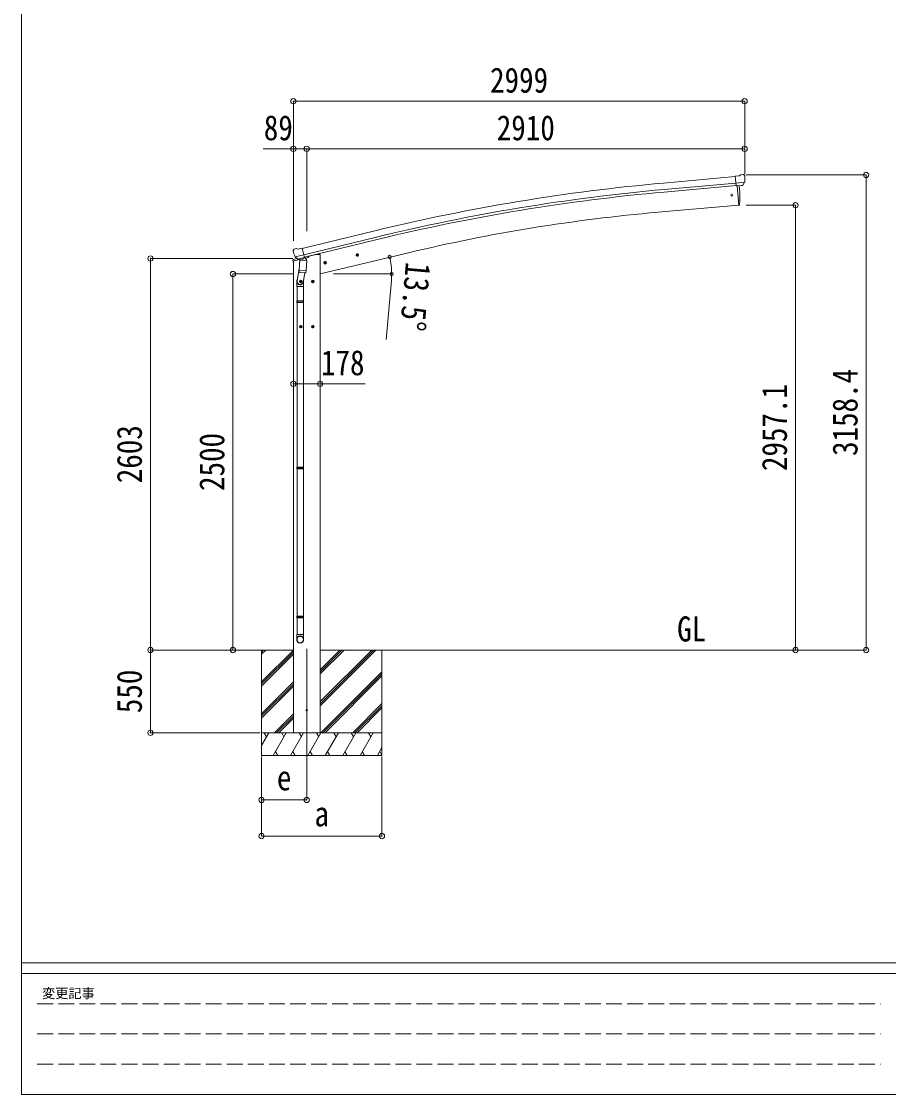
# Model space of a CAD drawing. Units: millimetres at full size. Extents: x -9783 to 9892, y -6828 to 6752.
# Drawn here: x -9783 to -4022, y -6828 to 305 of the extents above; entities that cross this region are included whole.
import ezdxf
from ezdxf.enums import TextEntityAlignment as Align

# ---------------------------------------------------------------- set-up
doc = ezdxf.new("R2010")
doc.units = ezdxf.units.MM
doc.header["$LTSCALE"] = 35
doc.header["$PDMODE"] = 32
doc.header["$PDSIZE"] = 35
doc.linetypes.add('DASHED3', pattern=[4, 3, -1])
for name, color, linetype, lineweight in [('0-0_0', 7, 'Continuous', 9), ('0-1_本体', 4, 'Continuous', 9), ('0-2_部品', 7, 'Continuous', 9), ('0-8_PARTS2', 2, 'Continuous', 9), ('0-A_寸法', 6, 'Continuous', 9), ('F-0_240', 7, 'Continuous', 9)]:
    doc.layers.add(name, color=color, linetype=linetype, lineweight=lineweight)
doc.styles.add('ＭＳ ゴシック', font='')
doc.styles.get('ＭＳ ゴシック').set_extended_font_data('MS Gothic')

msp = doc.modelspace()

# ---------------------------------------------------------------- linework, layer by layer
at = {"layer": '0-0_0', "color": 6}
for p, q in [((-4170.59, -3873.59), (-4170.59, -715.19)), ((-4639.6, -916.49), (-4639.6, -3873.59))]:
    msp.add_line(p, q, dxfattribs=at)
at = {"layer": '0-0_0'}
for p, q in [((-8561.83, -3873.59), (-7976.5, -3873.59)), ((-8187.75, -4084.82), (-7976.5, -3873.57)), ((-8187.75, -3873.59), (-8187.75, -4573.59)), ((-8187.75, -3900.97), (-8160.36, -3873.59)), ((-8187.75, -3886.83), (-8174.51, -3873.59)), ((-8187.75, -4098.96), (-7976.5, -3887.71)), ((-8187.75, -4113.1), (-7976.5, -3901.85)), ((-7798.5, -4244.35), (-7427.73, -3873.59)), ((-7798.5, -4216.07), (-7456.02, -3873.59)), ((-7798.5, -4230.21), (-7441.87, -3873.59)), ((-7798.5, -4032.22), (-7639.86, -3873.59)), ((-7798.5, -4018.08), (-7654.01, -3873.59)), ((-7798.5, -4003.94), (-7668.15, -3873.59)), ((-7798.5, -3873.59), (-4969.07, -3873.59)), ((-7387.75, -3873.59), (-7387.75, -4573.59)), ((-7793.89, -4423.59), (-7387.75, -4017.45)), ((-7779.75, -4423.59), (-7387.75, -4031.59)), ((-7765.6, -4423.59), (-7387.75, -4045.73)), ((-8187.75, -4296.95), (-7976.5, -4085.7)), ((-8187.75, -4311.09), (-7976.5, -4099.84)), ((-8187.75, -4325.23), (-7976.5, -4113.98)), ((-7581.75, -4423.59), (-7387.75, -4229.58)), ((-7567.61, -4423.59), (-7387.75, -4243.72)), ((-7553.47, -4423.59), (-7387.75, -4257.87)), ((-8102.25, -4423.59), (-7976.5, -4297.83)), ((-8088.11, -4423.59), (-7976.5, -4311.97)), ((-8073.97, -4423.59), (-7976.5, -4326.12)), ((-7387.75, -4423.59), (-8187.75, -4423.59)), ((-8187.75, -4507.42), (-8139.34, -4423.59)), ((-8154.35, -4449.57), (-8169.35, -4423.59)), ((-8110.48, -4573.59), (-8023.88, -4423.59)), ((-8038.88, -4449.57), (-8053.88, -4423.59)), ((-7995.01, -4573.59), (-7908.41, -4423.59)), ((-7923.41, -4449.57), (-7938.41, -4423.59)), ((-7879.54, -4573.59), (-7792.94, -4423.59)), ((-7807.94, -4449.57), (-7822.94, -4423.59)), ((-7764.07, -4573.59), (-7677.47, -4423.59)), ((-7692.47, -4449.57), (-7707.47, -4423.59)), ((-7648.6, -4573.59), (-7562, -4423.59)), ((-7592, -4423.59), (-7577, -4449.57)), ((-7533.13, -4573.59), (-7446.53, -4423.59)), ((-7461.53, -4449.57), (-7476.53, -4423.59)), ((-8095.48, -4547.61), (-8080.48, -4573.59)), ((-7980.01, -4547.61), (-7965.01, -4573.59)), ((-7864.54, -4547.61), (-7849.54, -4573.59)), ((-7749.07, -4547.61), (-7734.07, -4573.59)), ((-7633.6, -4547.61), (-7618.6, -4573.59)), ((-7518.13, -4547.61), (-7503.13, -4573.59)), ((-7417.66, -4573.59), (-7387.75, -4521.78)), ((-7402.66, -4547.61), (-7387.66, -4573.59)), ((-8187.75, -4573.59), (-7387.75, -4573.59))]:
    msp.add_line(p, q, dxfattribs=at)
at = {"layer": '0-1_本体'}
for p, q in [((-5517.5, -768.96), (-5040.17, -725.92)), ((-5513.63, -811.95), (-5036.45, -768.92)), ((-5512.12, -828.72), (-5034.94, -785.69)), ((-5027.72, -787.9), (-5016.47, -916.5)), ((-5016.47, -916.5), (-5554.42, -963.56)), ((-7917.03, -1203.44), (-7434.15, -1085.96)), ((-7906.99, -1245.42), (-7423.91, -1128.12)), ((-7903.02, -1261.79), (-7419.93, -1144.49)), ((-7948.52, -1270.33), (-7948.52, -1270.88)), ((-7874.5, -1256.08), (-7822.5, -1243.59)), ((-7798.5, -1243.59), (-7822.5, -1243.59)), ((-7210.41, -1232.4), (-7798.5, -1373.59)), ((-7798.5, -1243.59), (-7798.5, -4423.59)), ((-7976.5, -4423.59), (-7976.5, -1287.03))]:
    msp.add_line(p, q, dxfattribs=at)
at = {"layer": '0-1_本体', "color": 6}
msp.add_line((-7798.5, -2103.77), (-7976.5, -2103.77), dxfattribs=at)
at = {"layer": '0-1_本体'}
for centre, radius, start, end in [((-4341.45, -13822.99), 13106.9, 95.14794, 103.64794), ((-4341.45, -13822.99), 13063.74, 95.14794, 103.64794), ((-4341.45, -13822.99), 13046.9, 95.14794, 103.64794), ((-4575.81, -12226.21), 11305.08, 94.96591, 103.47643)]:
    msp.add_arc(centre, radius, start, end, dxfattribs=at)
at = {"layer": '0-2_部品'}
for p, q in [((-4987.16, -713.17), (-5000.83, -714.37)), ((-5013.79, -721.52), (-5040.35, -723.85)), ((-5034.69, -788.51), (-5040.35, -723.85)), ((-4977.49, -763.81), (-5036.4, -768.97)), ((-5013.79, -721.52), (-5002.07, -714.76)), ((-4988.74, -783.3), (-4977.81, -764.36)), ((-4978.03, -718.92), (-4983.51, -714.32)), ((-4976.96, -720.96), (-4976.85, -722.31)), ((-5024.73, -787.64), (-5034.69, -788.51)), ((-5016.67, -914.22), (-5027.72, -787.9)), ((-4991.13, -784.7), (-4998.83, -785.37)), ((-5016.43, -917), (-5016.67, -914.22)), ((-5013.82, -916.61), (-5016.43, -917)), ((-7974.26, -1210.45), (-7978.12, -1216.74)), ((-7971.17, -1208.2), (-7957.99, -1205.03)), ((-7943.43, -1207.71), (-7956.69, -1205.01)), ((-7943.43, -1207.71), (-7917.5, -1201.48)), ((-7979.06, -1287.65), (-7936.03, -1277.32)), ((-7979.06, -1280.76), (-7979.06, -1287.65)), ((-7978.48, -1219.02), (-7978.21, -1220.17)), ((-7950.6, -1271.56), (-7976.76, -1277.84)), ((-7964.43, -1259.33), (-7906.92, -1245.52)), ((-7947.58, -1274.24), (-7963.96, -1259.75)), ((-7944.87, -1274.8), (-7937.35, -1273)), ((-7944.03, -1274.7), (-7942.5, -1274.33)), ((-7942.5, -1274.33), (-7905.8, -1265.52)), ((-7940.66, -1274.56), (-7940.72, -1275.3)), ((-7939.96, -1276.34), (-7914.15, -1282.78)), ((-7933.04, -1281.69), (-7937.72, -1348.52)), ((-7887.35, -1284.88), (-7933.04, -1281.69)), ((-7931.27, -1278.51), (-7931.5, -1281.79)), ((-7911.75, -1267.34), (-7912.77, -1281.95)), ((-7905.8, -1265.52), (-7904.27, -1265.15)), ((-7902.71, -1263.05), (-7901.77, -1263.11)), ((-7901.77, -1263.11), (-7888.46, -1278.43)), ((-7897.47, -1268.06), (-7878.34, -1263.47)), ((-7888.46, -1278.43), (-7888.9, -1284.77)), ((-7874.5, -1254.86), (-7874.5, -1258.61)), ((-7561, -1249.83), (-7541.55, -1245.16)), ((-7556.44, -1242.05), (-7558.58, -1249.25)), ((-7549.15, -1240.3), (-7556.44, -1242.05)), ((-7548.94, -1257.22), (-7553.61, -1237.77)), ((-7543.98, -1245.74), (-7549.15, -1240.3)), ((-7546.11, -1252.94), (-7543.98, -1245.74)), ((-7935.98, -1323.76), (-7951.9, -1419.93)), ((-7938.58, -1360.99), (-7937.7, -1348.52)), ((-7892.03, -1351.72), (-7937.72, -1348.52)), ((-7892.04, -1351.72), (-7892.93, -1364.41)), ((-7892.03, -1351.72), (-7887.35, -1284.88)), ((-7774.94, -1301.19), (-7755.49, -1296.52)), ((-7770.38, -1293.41), (-7772.51, -1300.61)), ((-7763.08, -1291.66), (-7770.38, -1293.41)), ((-7762.88, -1308.58), (-7767.55, -1289.13)), ((-7757.91, -1297.1), (-7763.08, -1291.66)), ((-7760.04, -1304.3), (-7757.91, -1297.1)), ((-7954.05, -1457.09), (-7954.05, -1422.74)), ((-7938.18, -1362.35), (-7938.18, -1362.35)), ((-7917.5, -1423.83), (-7937.5, -1423.83)), ((-7936.73, -1363.13), (-7895.03, -1366.04)), ((-7927.5, -1416.33), (-7934, -1420.08)), ((-7934, -1420.08), (-7934, -1427.58)), ((-7927.5, -1433.83), (-7927.5, -1413.83)), ((-7921, -1420.08), (-7927.5, -1416.33)), ((-7900.46, -1365.66), (-7911.19, -1429.25)), ((-7908.05, -1422.43), (-7908.05, -1457.09)), ((-7837.5, -1423.83), (-7857.5, -1423.83)), ((-7847.5, -1416.33), (-7854, -1420.08)), ((-7854, -1420.08), (-7854, -1427.58)), ((-7847.5, -1433.83), (-7847.5, -1413.83)), ((-7841, -1420.08), (-7847.5, -1416.33)), ((-7908.05, -1457.09), (-7954.05, -1457.09)), ((-7952.05, -1457.09), (-7952.05, -1551.09)), ((-7934, -1427.58), (-7927.5, -1431.34)), ((-7910.05, -1457.09), (-7910.05, -1551.09)), ((-7854, -1427.58), (-7847.5, -1431.34)), ((-7954.05, -1553.09), (-7953.05, -1551.09)), ((-7908.05, -1553.09), (-7954.05, -1553.09)), ((-7908.05, -1561.09), (-7954.05, -1561.09)), ((-7909.05, -1551.09), (-7953.05, -1551.09)), ((-7909.05, -1563.09), (-7953.05, -1563.09)), ((-7952.05, -1563.09), (-7952.05, -2657.28)), ((-7910.05, -1563.09), (-7910.05, -2657.28)), ((-7908.05, -1553.09), (-7909.05, -1551.09)), ((-7908.05, -1561.09), (-7909.05, -1563.09)), ((-7908.05, -1553.09), (-7908.05, -1561.09)), ((-7917.5, -1723.83), (-7937.5, -1723.83)), ((-7927.5, -1716.33), (-7934, -1720.08)), ((-7934, -1720.08), (-7934, -1727.58)), ((-7934, -1727.58), (-7927.5, -1731.34)), ((-7927.5, -1733.83), (-7927.5, -1713.83)), ((-7921, -1720.08), (-7927.5, -1716.33)), ((-7837.5, -1723.83), (-7857.5, -1723.83)), ((-7847.5, -1716.33), (-7854, -1720.08)), ((-7854, -1720.08), (-7854, -1727.58)), ((-7854, -1727.58), (-7847.5, -1731.34)), ((-7847.5, -1733.83), (-7847.5, -1713.83)), ((-7841, -1720.08), (-7847.5, -1716.33)), ((-7954.05, -2659.28), (-7953.05, -2657.28)), ((-7908.05, -2659.28), (-7954.05, -2659.28)), ((-7908.05, -2667.28), (-7954.05, -2667.28)), ((-7909.05, -2657.28), (-7953.05, -2657.28)), ((-7909.05, -2669.28), (-7953.05, -2669.28)), ((-7952.05, -2669.28), (-7952.05, -3647.46)), ((-7910.05, -2669.28), (-7910.05, -3647.46)), ((-7908.05, -2659.28), (-7909.05, -2657.28)), ((-7908.05, -2667.28), (-7909.05, -2669.28)), ((-7908.05, -2659.28), (-7908.05, -2667.28)), ((-7954.05, -3649.46), (-7953.05, -3647.46)), ((-7908.05, -3649.46), (-7954.05, -3649.46)), ((-7908.05, -3657.46), (-7954.05, -3657.46)), ((-7909.05, -3647.46), (-7953.05, -3647.46)), ((-7909.05, -3659.46), (-7953.05, -3659.46)), ((-7952.05, -3659.46), (-7952.05, -3769.46)), ((-7910.05, -3659.46), (-7910.05, -3769.46)), ((-7908.05, -3649.46), (-7909.05, -3647.46)), ((-7908.05, -3657.46), (-7909.05, -3659.46)), ((-7908.05, -3649.46), (-7908.05, -3657.46)), ((-7954.05, -3803.61), (-7954.05, -3769.46)), ((-7908.05, -3769.46), (-7954.05, -3769.46)), ((-7908.05, -3803.61), (-7908.05, -3769.46))]:
    msp.add_line(p, q, dxfattribs=at)
for points in [[(-4977.41, -763.18), (-4977.7, -764.17), (-4977.81, -764.36)], [(-5024.73, -787.64), (-5024.46, -787.7), (-4999.09, -785.48), (-4998.83, -785.37)], [(-5011.27, -913.77), (-5010.43, -888.14), (-5010.24, -861.65), (-5010.71, -835.16), (-5011.85, -808.69), (-5013.35, -786.73)], [(-7912.07, -1266.93), (-7902.34, -1264.6), (-7917.5, -1201.48)], [(-7964.7, -1258.75), (-7964.11, -1259.59), (-7963.96, -1259.75)], [(-7912.07, -1266.93), (-7912.3, -1267.08), (-7937.07, -1273.03), (-7937.35, -1273)], [(-7558.58, -1249.25), (-7553.41, -1254.69), (-7546.11, -1252.94)], [(-7772.51, -1300.61), (-7767.34, -1306.05), (-7760.04, -1304.3)], [(-7927.5, -1431.34), (-7921, -1427.58), (-7921, -1420.08)], [(-7847.5, -1431.34), (-7841, -1427.58), (-7841, -1420.08)], [(-7954.05, -1553.09), (-7954.05, -1561.09), (-7953.05, -1563.09)], [(-7927.5, -1731.34), (-7921, -1727.58), (-7921, -1720.08)], [(-7847.5, -1731.34), (-7841, -1727.58), (-7841, -1720.08)], [(-7954.05, -2659.28), (-7954.05, -2667.28), (-7953.05, -2669.28)], [(-7954.05, -3649.46), (-7954.05, -3657.46), (-7953.05, -3659.46)]]:
    msp.add_lwpolyline(points, dxfattribs=at)
for centre, radius in [((-5062.5, -849.35), 6.5), ((-7551.28, -1247.49), 8.5), ((-7551.28, -1247.49), 7.7), ((-7551.28, -1247.49), 6.5), ((-7765.21, -1298.85), 8.5), ((-7765.21, -1298.85), 7.7), ((-7765.21, -1298.85), 6.5), ((-7927.5, -1423.83), 8.5), ((-7927.5, -1423.83), 7.7), ((-7927.5, -1423.83), 6.5), ((-7847.5, -1423.83), 8.5), ((-7847.5, -1423.83), 7.7), ((-7847.5, -1423.83), 6.5), ((-7927.5, -1723.83), 8.5), ((-7927.5, -1723.83), 7.7), ((-7927.5, -1723.83), 6.5), ((-7847.5, -1723.83), 8.5), ((-7847.5, -1723.83), 7.7), ((-7847.5, -1723.83), 6.5)]:
    msp.add_circle(centre, radius, dxfattribs=at)
at = {"layer": '0-2_部品', "color": 4}
msp.add_circle((-7887.5, -4273.59), 4.5, dxfattribs=at)
at = {"layer": '0-2_部品'}
for centre, radius, start, end in [((-4986.73, -718.15), 5, 50.00648, 94.99352), ((-5000.57, -717.35), 3, 95, 120), ((-5178.47, -739.95), 202.4, 353.4085, 5), ((-5014.26, -913.64), 3, 278.50322, 357.46219), ((-7970, -1213.06), 5, 103.5, 148.5), ((-7957.29, -1207.95), 3, 78.5, 103.5), ((-7976.06, -1280.76), 3, 103.5, 180), ((-7781.4, -1172.92), 202.4, 193.5, 205.09125), ((-7944.15, -1274.21), 0.5, 248.23754, 283.5), ((-7941.16, -1274.52), 0.5, 356, 103.5), ((-7939.72, -1275.37), 1, 176, 256), ((-7913.79, -1281.81), 1.03, 250.03897, 351.96569), ((-7911.15, -1267.42), 0.604, 100.59842, 172.20595), ((-7904.39, -1264.67), 0.5, 283.5, 318.76246), ((-7879.5, -1258.61), 5, 283.5, 0), ((-7924.05, -1422.74), 30, 177.45142, 180), ((-7936.63, -1361.16), 1.95, 175.04017, 217.47766), ((-7936.59, -1361.13), 2, 217.40962, 266), ((-7894.9, -1364.05), 2, 266, 349.46843)]:
    msp.add_arc(centre, radius, start, end, dxfattribs=at)
for centre, major_axis, ratio, start_param, end_param in [((-4972.64, -716.92), (-15.35, 3.44), 0.101033, 5.9751426, 5.9753737), ((-4991.34, -781.79), (1.62, -2.54), 0.997631, 5.965759, 6.7621801), ((-4979.96, -721.22), (2.71, -1.31), 0.997474, 0.5366567, 1.3225652), ((-4991.4, -781.7), (1.62, -2.54), 0.997631, 5.8041905, 5.8929484), ((-4991.46, -781.59), (-3.5, 2.17), 0.650902, 2.1145521, 2.1873627), ((-7975.56, -1218.31), (-1.57, -2.57), 0.99628, 4.712389, 5.4996506), ((-7945.59, -1271.98), (-0.73, -2.92), 0.997631, 5.8041905, 6.6006116), ((-7945.53, -1271.76), (2.63, 3.16), 0.650902, 4.0958226, 4.1686332), ((-7945.56, -1271.88), (-0.73, -2.92), 0.997631, 0.3902369, 0.4789948), ((-7931.05, -1422.43), (23, 0), 0.996195, 2.5560258, 6.5663028), ((-7931.05, -1422.43), (21, 0), 0.996195, 2.9349147, 5.9512394), ((-7931.05, -3801.86), (-23, 0), 0.996195, 3.1415927, 6.2831853), ((-7931.05, -3803.61), (-23, 0), 0.996195, 3.1415927, 6.2831853), ((-7931.05, -3803.61), (0, -23.43), 0.981806, 4.712389, 7.8539816)]:
    msp.add_ellipse(centre, major_axis=major_axis, ratio=ratio, start_param=start_param, end_param=end_param, dxfattribs=at)
msp.add_ellipse((-7931.05, -3803.61), major_axis=(21, 0), ratio=0.996195, dxfattribs=at)
at = {"layer": '0-8_PARTS2'}
msp.add_line((-7887.5, -3864.38), (-7887.5, -4623.59), dxfattribs=at)
at = {"layer": '0-A_寸法'}
for p, q in [((-7976.5, -225.23), (-4977.5, -225.23)), ((-7976.5, -541.85), (-7976.5, -1154.08)), ((-7976.5, -541.85), (-7887.5, -541.85)), ((-7887.5, -541.85), (-7887.5, -1089.7)), ((-7887.5, -541.85), (-4977.5, -541.85)), ((-4170.59, -715.19), (-4968.43, -715.19)), ((-4639.6, -916.49), (-4968.43, -916.49)), ((-8926.07, -1270.59), (-7980.99, -1270.59)), ((-8926.07, -3873.59), (-8926.07, -1270.59)), ((-8378.1, -1373.59), (-7980.99, -1373.59)), ((-8378.1, -3873.59), (-8378.1, -1373.59)), ((-7709, -1373.59), (-7322.14, -1373.59)), ((-7325, -1416.05), (-7359.36, -1808.55)), ((-7798.5, -2103.77), (-7498.5, -2103.77)), ((-8926.07, -3873.59), (-8197.96, -3873.59)), ((-8926.07, -4423.59), (-8926.07, -3873.59)), ((-4639.6, -3873.59), (-4968.43, -3873.59)), ((-4170.59, -3873.59), (-4639.6, -3873.59)), ((-8926.07, -4423.59), (-8197.96, -4423.59)), ((-8187.75, -5109.95), (-8187.75, -4581.01)), ((-8187.75, -4869.98), (-8187.75, -4581.01)), ((-7887.5, -4869.98), (-7887.5, -4581.01)), ((-7387.75, -5109.95), (-7387.75, -4581.01)), ((-7887.5, -4869.98), (-8187.75, -4869.98)), ((-8187.75, -5109.95), (-7387.75, -5109.95))]:
    msp.add_line(p, q, dxfattribs=at)
for points in [[(-7976.5, -225.23), (-7976.5, -541.85), (-8176.5, -541.85)], [(-4977.5, -225.23), (-4977.5, -541.85), (-4977.5, -709.41)]]:
    msp.add_lwpolyline(points, dxfattribs=at)
for centre in [(-7336.59, -1259.94), (-7323.14, -1373.59)]:
    msp.add_circle(centre, 10.62, dxfattribs=at)
for start, end in [(0, 13.5), (354.99678, 0)]:
    msp.add_arc((-7810, -1373.59), 486.86, start, end, dxfattribs=at)
for p in [(-7976.5, -225.23), (-4977.5, -225.23), (-7976.5, -541.85), (-7887.5, -541.85), (-4977.5, -541.85), (-4170.59, -715.19), (-4639.6, -916.49), (-8926.07, -1270.59), (-8378.1, -1373.59), (-7976.5, -2103.77), (-7798.5, -2103.77), (-8926.07, -3873.59), (-8378.1, -3873.59), (-4639.6, -3873.59), (-4170.59, -3873.59), (-8926.07, -4423.59), (-8187.75, -4869.98), (-7887.5, -4869.98), (-8187.75, -5109.95), (-7387.75, -5109.95)]:
    msp.add_point(p, dxfattribs=at)
at = {"layer": 'F-0_240', "color": 5}
for p, q in [((-9783.03, 6751.9), (-9783.03, -6828.1)), ((-9783.03, -5953.1), (9396.97, -5953.1)), ((-9783.03, -6023.1), (6285.75, -6023.1)), ((-9783.03, -6828.1), (9396.97, -6828.1))]:
    msp.add_line(p, q, dxfattribs=at)
at = {"layer": 'F-0_240', "color": 4, "linetype": 'DASHED3'}
for p, q in [((-9678.03, -6224.35), (-4074.25, -6224.35)), ((-9678.03, -6425.6), (-4074.25, -6425.6)), ((-9678.03, -6626.85), (-4074.25, -6626.85))]:
    msp.add_line(p, q, dxfattribs=at)

# ---------------------------------------------------------------- texts
at = {"layer": '0-0_0', "style": 'ＭＳ ゴシック', "width": 0.85}
msp.add_text('GL', height=166.8, dxfattribs=at).set_placement((-5426.44, -3866.65), align=Align.BOTTOM_LEFT)
at = {"layer": '0-A_寸法', "color": 7, "style": 'ＭＳ ゴシック', "width": 0.85}
for s, p in [('2999', (-6669.5, -218.23)), ('89', (-8172.75, -534.85)), ('2910', (-6625, -534.85)), ('178', (-7792.87, -2096.77)), ('e', (-8085.87, -4855.6)), ('a', (-7835.87, -5095.58))]:
    msp.add_text(s, height=166.8, dxfattribs=at).set_placement(p, align=Align.BOTTOM_LEFT)
for s, rotation, p in [('13.5°', 264.997, (-7277.84, -1285.92)), ('3158.4', 90, (-4177.59, -2583.14)), ('2957.1', 90, (-4646.6, -2683.79)), ('2603', 90, (-8933.07, -2764.59)), ('2500', 90, (-8385.1, -2816.09)), ('550', 90, (-8933.07, -4292.96))]:
    msp.add_text(s, height=166.8, rotation=rotation, dxfattribs=at).set_placement(p, align=Align.BOTTOM_LEFT)
at = {"layer": 'F-0_240', "style": 'ＭＳ ゴシック'}
msp.add_text('変更記事', height=64.15, dxfattribs=at).set_placement((-9646.27, -6206.85), align=Align.BOTTOM_LEFT)

doc.saveas('drawing.dxf')
